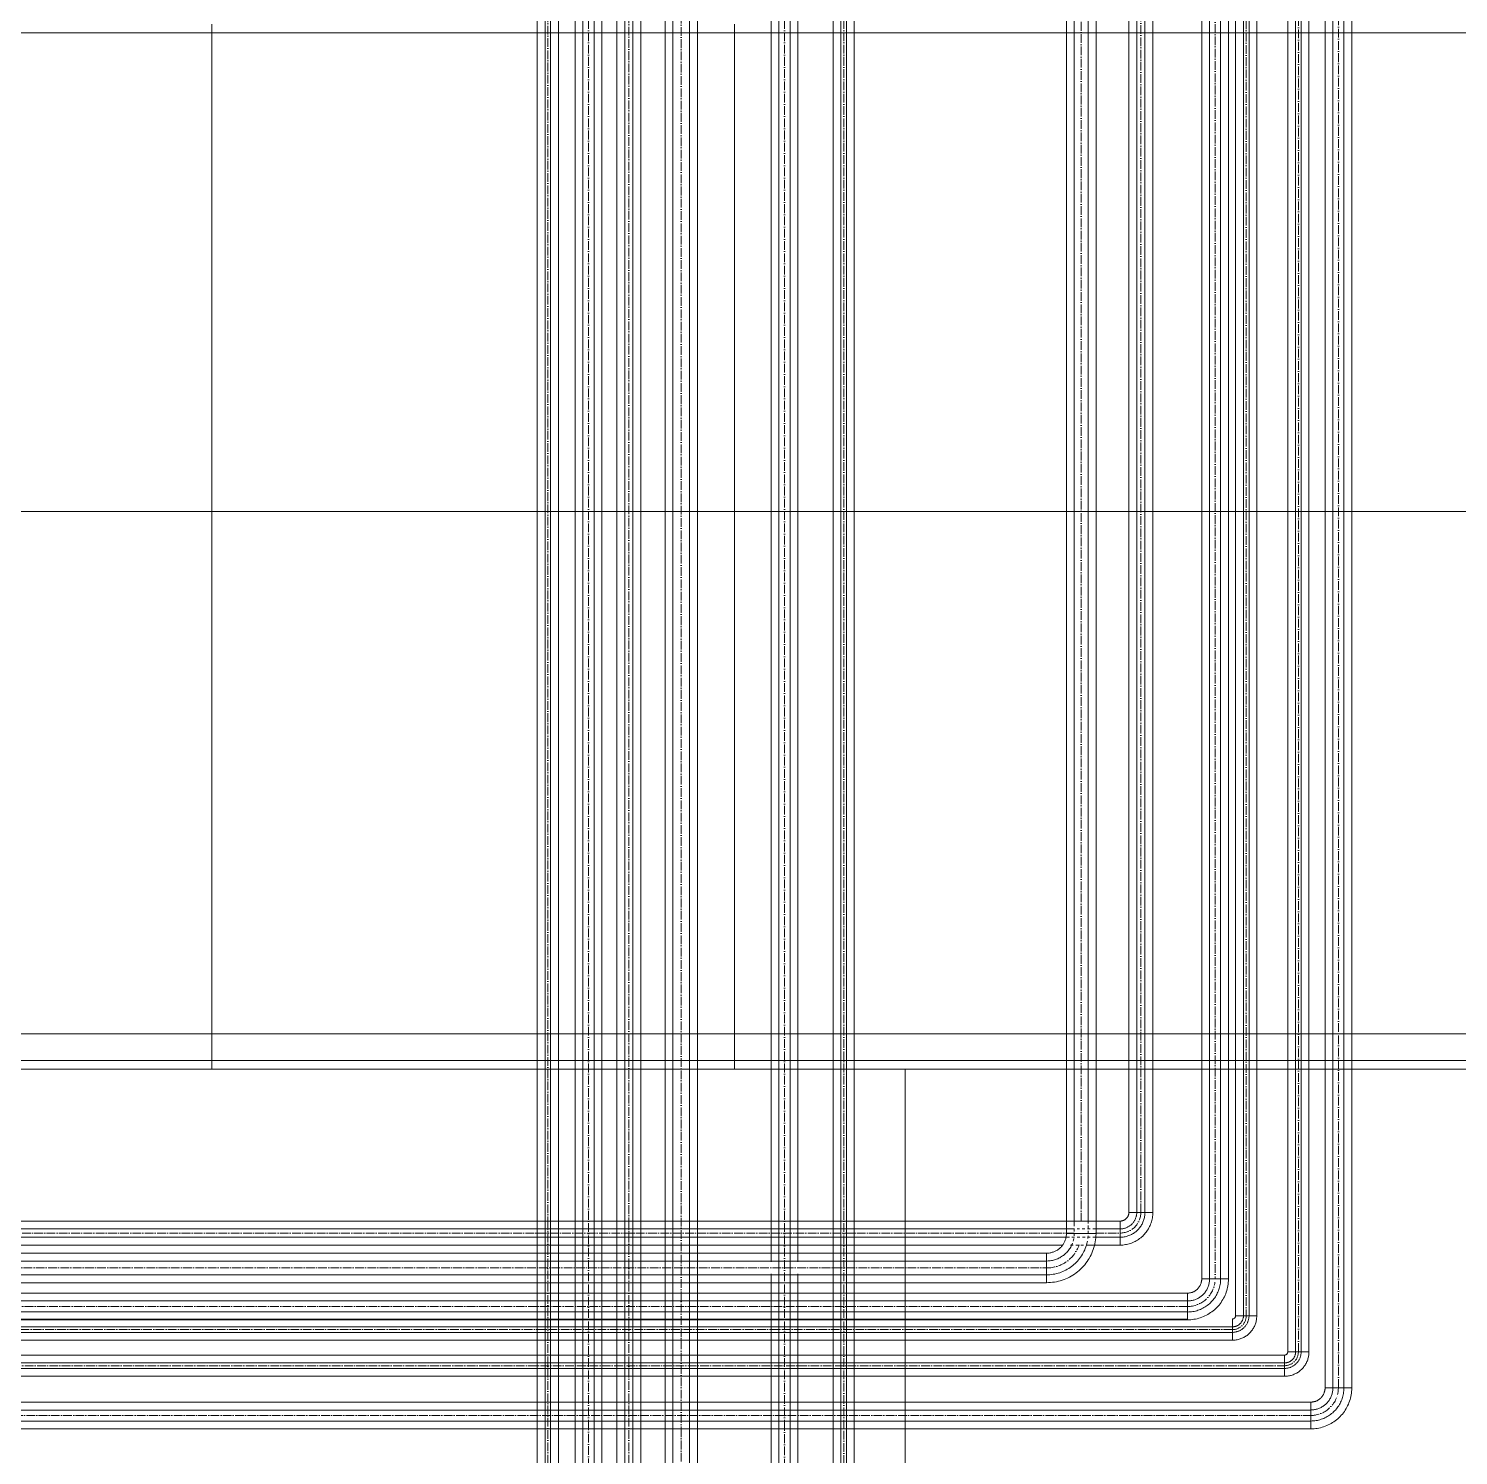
# Model space of a CAD drawing. Header units: millimetres. Extents: x -88595 to 880822, y -1054509 to -148035.
# Drawn here: x 535956 to 537598, y -276859 to -275220 of the extents above; entities that cross this region are included whole.
import ezdxf

# ---------------------------------------------------------------- set-up
doc = ezdxf.new("R2010")
doc.units = ezdxf.units.MM
for name, pattern in [('$0$ADSK_Скрыто', [6, 3, -3]), ('$1$ADSK_Скрыто', [6, 3, -3]), ('$10$ADSK_Осевая', [14, 10, -2, 0, -2]), ('$11$ADSK_Осевая', [14, 10, -2, 0, -2]), ('$4$ADSK_Скрыто', [6, 3, -3])]:
    doc.linetypes.add(name, pattern=pattern)
for name, color, linetype, lineweight in [('Изоляция', 7, 'Continuous', 18), ('Крыша', 7, 'Continuous', 9), ('Линии', 7, 'Continuous', 9), ('Оборудование', 7, 'Continuous', 18), ('Ограждение', 7, 'Continuous', 9), ('Трубопровод', 7, 'Continuous', 18), ('Трубопроводы', 7, 'Continuous', 18)]:
    doc.layers.add(name, color=color, linetype=linetype, lineweight=lineweight)

# ---------------------------------------------------------------- blocks, each defined once
blk = doc.blocks.new('$0$ADSK_МедьПайка_Отвод-гнутая труба - Отвод _гнутая труба_-V85-В_Координация_кровля ОВ3')
at = {"layer": 'Линии', "color": 190, "linetype": '$0$ADSK_Скрыто', "true_color": 0x8000ff}
for p, q in [((-3.1, 23.8), (-3.5, 23.8)), ((-3.1, 23.8), (-3.5, 23.8)), ((3.5, 23.8), (3.1, 23.8)), ((3.5, 23.8), (3.1, 23.8))]:
    blk.add_line(p, q, dxfattribs=at)
at = {"layer": 'Трубопроводы', "color": 190, "true_color": 0x8000ff, "flags": 128}
for points in [[(-23.8, -4.8), (-22.7, -4.7), (-21.5, -4.7), (-20.4, -4.6), (-19.2, -4.4), (-18.1, -4.2), (-17, -3.9), (-15.9, -3.6), (-14.8, -3.3), (-13.7, -2.9), (-12.7, -2.5), (-11.6, -2), (-10.6, -1.5), (-9.6, -1), (-8.6, -0.4), (-7.7, 0.2), (-6.7, 0.9), (-5.8, 1.6), (-5, 2.3), (-4.1, 3.1), (-3.3, 3.9), (-2.5, 4.7), (-1.8, 5.6), (-1.1, 6.5), (-0.4, 7.4), (0.2, 8.4), (0.8, 9.3), (1.4, 10.3), (1.9, 11.4), (2.4, 12.4), (2.8, 13.5), (3.2, 14.5), (3.6, 15.6), (3.9, 16.7), (4.1, 17.8), (4.3, 18.9), (4.5, 20.1), (4.6, 21.2), (4.7, 22.3), (4.8, 23.5), (4.8, 23.8)], [(-4.8, 23.8), (-4.8, 23), (-4.8, 22.3), (-4.9, 21.5), (-5, 20.8), (-5.1, 20), (-5.3, 19.3), (-5.5, 18.5), (-5.7, 17.8), (-6, 17.1), (-6.3, 16.4), (-6.6, 15.7), (-6.9, 15), (-7.3, 14.3), (-7.7, 13.7), (-8.1, 13), (-8.5, 12.4), (-9, 11.8), (-9.5, 11.2), (-10, 10.7), (-10.5, 10.1), (-11.1, 9.6), (-11.7, 9.1), (-12.3, 8.7), (-12.9, 8.2), (-13.5, 7.8), (-14.2, 7.4), (-14.8, 7), (-15.5, 6.7), (-16.2, 6.3), (-16.9, 6.1), (-17.6, 5.8), (-18.3, 5.6), (-19.1, 5.4), (-19.8, 5.2), (-20.6, 5), (-21.3, 4.9), (-22.1, 4.8), (-22.8, 4.8), (-23.6, 4.8), (-23.8, 4.8)]]:
    blk.add_lwpolyline(points, dxfattribs=at)
blk = doc.blocks.new('$0$ADSK_МедьПайка_Отвод-гнутая труба - Отвод _гнутая труба_-V25-В_Координация_кровля ОВ3')
at = {"layer": 'Линии', "color": 134, "linetype": '$0$ADSK_Скрыто', "true_color": 0x00a6a6}
for p, q in [((-7.5, 39.7), (-7.9, 39.7)), ((-7.5, 39.7), (-7.9, 39.7)), ((-3.8, 39.7), (-4.4, 39.7)), ((-3.8, 39.7), (-4.4, 39.7)), ((4.4, 39.7), (3.8, 39.7)), ((4.4, 39.7), (3.8, 39.7)), ((7.9, 39.7), (7.5, 39.7)), ((7.9, 39.7), (7.5, 39.7))]:
    blk.add_line(p, q, dxfattribs=at)
at = {"layer": 'Линии', "color": 134, "linetype": '$0$ADSK_Скрыто', "true_color": 0x00a6a6, "flags": 128}
for points in [[(-7.9, 39.7), (-8, 38.4), (-8, 37.2), (-8.2, 35.9), (-8.3, 34.6), (-8.6, 33.4), (-8.9, 32.2), (-9.2, 30.9), (-9.6, 29.7), (-10, 28.5)], [(6.4, 27.9), (6.9, 29.7), (7.2, 31.6), (7.5, 33.5), (7.7, 35.4), (7.9, 37.3), (7.9, 39.2), (7.9, 39.7)]]:
    blk.add_lwpolyline(points, dxfattribs=at)
at = {"layer": 'Трубопроводы', "color": 134, "true_color": 0x00a6a6, "flags": 128}
for points in [[(-10, 28.5), (-10.4, 27.3), (-11, 26.2), (-11.5, 25), (-12.1, 23.9), (-12.8, 22.8), (-13.5, 21.8), (-14.2, 20.7), (-15, 19.7), (-15.8, 18.8), (-16.7, 17.8), (-17.6, 16.9), (-18.5, 16.1), (-19.5, 15.2), (-20.5, 14.4), (-21.5, 13.7), (-22.5, 13), (-23.6, 12.3), (-24.7, 11.7), (-25.9, 11.1), (-27, 10.6), (-28.2, 10.1), (-29.4, 9.7), (-30.6, 9.3), (-31.8, 8.9), (-33.1, 8.6), (-34.3, 8.4), (-35.6, 8.2), (-36.8, 8.1), (-38.1, 8), (-39.4, 7.9), (-39.7, 7.9)], [(-39.7, -7.9), (-37.8, -7.9), (-35.9, -7.8), (-34, -7.6), (-32.1, -7.3), (-30.2, -7), (-28.4, -6.6), (-26.5, -6.1), (-24.7, -5.5), (-22.9, -4.9), (-21.1, -4.2), (-19.4, -3.4), (-17.7, -2.6), (-16, -1.6), (-14.4, -0.7), (-12.8, 0.4), (-11.2, 1.5), (-9.7, 2.7), (-8.3, 3.9), (-6.9, 5.2), (-5.5, 6.5), (-4.2, 7.9), (-3, 9.3), (-1.8, 10.8), (-0.7, 12.4), (0.4, 14), (1.4, 15.6), (2.3, 17.2), (3.2, 18.9), (4, 20.7), (4.7, 22.4), (5.4, 24.2), (5.9, 26), (6.4, 27.9)]]:
    blk.add_lwpolyline(points, dxfattribs=at)
blk = doc.blocks.new('$0$ADSK_МедьПайка_Отвод-гнутая труба - Отвод _гнутая труба_-V77-В_Координация_кровля ОВ3')
at = {"layer": 'Линии', "color": 190, "linetype": '$0$ADSK_Скрыто', "true_color": 0x8000ff}
for p, q in [((-2.7, 15.9), (-3.1, 15.9)), ((-2.7, 15.9), (-3.1, 15.9)), ((3.1, 15.9), (2.7, 15.9)), ((3.1, 15.9), (2.7, 15.9))]:
    blk.add_line(p, q, dxfattribs=at)
at = {"layer": 'Трубопроводы', "color": 190, "true_color": 0x8000ff, "flags": 128}
for points in [[(-15.9, -3.2), (-15.1, -3.2), (-14.4, -3.1), (-13.6, -3), (-12.8, -2.9), (-12.1, -2.8), (-11.3, -2.6), (-10.6, -2.4), (-9.9, -2.2), (-9.2, -2), (-8.5, -1.7), (-7.8, -1.4), (-7.1, -1), (-6.4, -0.7), (-5.8, -0.3), (-5.1, 0.2), (-4.5, 0.6), (-3.9, 1.1), (-3.3, 1.6), (-2.8, 2.1), (-2.2, 2.6), (-1.7, 3.2), (-1.2, 3.7), (-0.7, 4.3), (-0.3, 4.9), (0.2, 5.6), (0.6, 6.2), (0.9, 6.9), (1.3, 7.6), (1.6, 8.3), (1.9, 9), (2.1, 9.7), (2.4, 10.4), (2.6, 11.1), (2.8, 11.9), (2.9, 12.6), (3, 13.4), (3.1, 14.1), (3.2, 14.9), (3.2, 15.7), (3.2, 15.9)], [(-3.2, 15.9), (-3.2, 15.4), (-3.2, 14.9), (-3.3, 14.4), (-3.3, 13.9), (-3.4, 13.4), (-3.5, 12.9), (-3.7, 12.4), (-3.8, 11.9), (-4, 11.4), (-4.2, 10.9), (-4.4, 10.5), (-4.6, 10), (-4.9, 9.6), (-5.1, 9.1), (-5.4, 8.7), (-5.7, 8.3), (-6, 7.9), (-6.3, 7.5), (-6.7, 7.1), (-7, 6.8), (-7.4, 6.4), (-7.8, 6.1), (-8.2, 5.8), (-8.6, 5.5), (-9, 5.2), (-9.4, 4.9), (-9.9, 4.7), (-10.3, 4.4), (-10.8, 4.2), (-11.3, 4), (-11.8, 3.9), (-12.2, 3.7), (-12.7, 3.6), (-13.2, 3.5), (-13.7, 3.4), (-14.2, 3.3), (-14.7, 3.2), (-15.2, 3.2), (-15.7, 3.2), (-15.9, 3.2)]]:
    blk.add_lwpolyline(points, dxfattribs=at)
blk = doc.blocks.new('$0$ADSK_МедьПайка_Отвод-гнутая труба - Отвод _гнутая труба_-V49-В_Координация_кровля ОВ3')
at = {"layer": 'Линии', "color": 134, "linetype": '$0$ADSK_Скрыто', "true_color": 0x00a6a6}
for p, q in [((-3.5, 31.7), (-4, 31.7)), ((-3.5, 31.7), (-4, 31.7)), ((4, 31.7), (3.5, 31.7)), ((4, 31.7), (3.5, 31.7))]:
    blk.add_line(p, q, dxfattribs=at)
at = {"layer": 'Линии', "color": 134, "linetype": '$0$ADSK_Скрыто', "true_color": 0x00a6a6, "flags": 128}
for points in [[(-6.4, 31.7), (-6.4, 30.7), (-6.4, 29.7), (-6.5, 28.7)], [(6.2, 28.3), (6.3, 29.8), (6.3, 31.3), (6.3, 31.7)]]:
    blk.add_lwpolyline(points, dxfattribs=at)
at = {"layer": 'Трубопроводы', "color": 134, "true_color": 0x00a6a6, "flags": 128}
for points in [[(-6.5, 28.7), (-6.7, 27.7), (-6.9, 26.7), (-7.1, 25.7), (-7.3, 24.7), (-7.6, 23.8), (-8, 22.8), (-8.4, 21.9), (-8.8, 20.9), (-9.2, 20), (-9.7, 19.1), (-10.2, 18.3), (-10.8, 17.4), (-11.4, 16.6), (-12, 15.8), (-12.7, 15), (-13.3, 14.3), (-14.1, 13.5), (-14.8, 12.8), (-15.6, 12.2), (-16.4, 11.5), (-17.2, 10.9), (-18, 10.4), (-18.9, 9.8), (-19.8, 9.3), (-20.7, 8.9), (-21.6, 8.5), (-22.5, 8.1), (-23.5, 7.7), (-24.5, 7.4), (-25.4, 7.1), (-26.4, 6.9), (-27.4, 6.7), (-28.4, 6.6), (-29.4, 6.5), (-30.5, 6.4), (-31.5, 6.4), (-31.8, 6.3)], [(-31.8, -6.4), (-30.2, -6.3), (-28.7, -6.2), (-27.2, -6.1), (-25.7, -5.9), (-24.2, -5.6), (-22.7, -5.3), (-21.2, -4.9), (-19.8, -4.4), (-18.3, -3.9), (-16.9, -3.3), (-15.5, -2.7), (-14.2, -2), (-12.8, -1.3), (-11.5, -0.5), (-10.2, 0.3), (-9, 1.2), (-7.8, 2.1), (-6.6, 3.1), (-5.5, 4.1), (-4.4, 5.2), (-3.4, 6.3), (-2.4, 7.5), (-1.4, 8.7), (-0.5, 9.9), (0.3, 11.2), (1.1, 12.5), (1.9, 13.8), (2.5, 15.2), (3.2, 16.5), (3.8, 17.9), (4.3, 19.4), (4.8, 20.8), (5.2, 22.3), (5.5, 23.8), (5.8, 25.3), (6, 26.8), (6.2, 28.3)]]:
    blk.add_lwpolyline(points, dxfattribs=at)
blk = doc.blocks.new('$0$ADSK_МедьПайка_Отвод-гнутая труба - Отвод _гнутая труба_-V86-В_Координация_кровля ОВ3')
at = {"layer": 'Линии', "color": 134, "linetype": '$0$ADSK_Скрыто', "true_color": 0x00a6a6}
for p, q in [((-3.5, 31.7), (-4, 31.7)), ((-3.5, 31.7), (-4, 31.7)), ((4, 31.7), (3.5, 31.7)), ((4, 31.7), (3.5, 31.7))]:
    blk.add_line(p, q, dxfattribs=at)
at = {"layer": 'Трубопроводы', "color": 134, "true_color": 0x00a6a6, "flags": 128}
for points in [[(-31.7, -6.4), (-30.2, -6.3), (-28.7, -6.2), (-27.2, -6.1), (-25.7, -5.9), (-24.2, -5.6), (-22.7, -5.3), (-21.2, -4.9), (-19.8, -4.4), (-18.3, -3.9), (-16.9, -3.3), (-15.5, -2.7), (-14.2, -2), (-12.8, -1.3), (-11.5, -0.5), (-10.2, 0.3), (-9, 1.2), (-7.8, 2.1), (-6.6, 3.1), (-5.5, 4.1), (-4.4, 5.2), (-3.4, 6.3), (-2.4, 7.5), (-1.4, 8.7), (-0.5, 9.9), (0.3, 11.2), (1.1, 12.5), (1.9, 13.8), (2.5, 15.2), (3.2, 16.5), (3.8, 17.9), (4.3, 19.4), (4.8, 20.8), (5.2, 22.3), (5.5, 23.8), (5.8, 25.3), (6, 26.8), (6.2, 28.3), (6.3, 29.8), (6.3, 31.3), (6.3, 31.7)], [(-6.4, 31.7), (-6.4, 30.7), (-6.4, 29.7), (-6.5, 28.7), (-6.7, 27.7), (-6.9, 26.7), (-7.1, 25.7), (-7.3, 24.7), (-7.6, 23.8), (-8, 22.8), (-8.4, 21.9), (-8.8, 20.9), (-9.2, 20), (-9.7, 19.1), (-10.2, 18.3), (-10.8, 17.4), (-11.4, 16.6), (-12, 15.8), (-12.7, 15), (-13.3, 14.3), (-14.1, 13.5), (-14.8, 12.8), (-15.6, 12.2), (-16.4, 11.5), (-17.2, 10.9), (-18, 10.4), (-18.9, 9.8), (-19.8, 9.3), (-20.7, 8.9), (-21.6, 8.5), (-22.5, 8.1), (-23.5, 7.7), (-24.5, 7.4), (-25.4, 7.1), (-26.4, 6.9), (-27.4, 6.7), (-28.4, 6.6), (-29.4, 6.5), (-30.5, 6.4), (-31.5, 6.4), (-31.7, 6.3)]]:
    blk.add_lwpolyline(points, dxfattribs=at)
blk = doc.blocks.new('Кровля')
at = {"layer": 'Ограждение'}
h = blk.add_hatch(dxfattribs=at)
h.set_pattern_fill('FP_66', color=256, style=0, pattern_type=2)
h.set_pattern_definition([(0, (548766.5, 655875.84), (0, 424.264), []), (90, (548766.5, 655875.84), (-600, 4e-14), [])])
h.paths.add_polyline_path([(562891.9, 651212.5), (562901.9, 651212.5), (562891.9, 651222.5), (557865.5, 651222.5), (557865.5, 651212.5), (562710.2, 651212.5)])
h.paths.add_polyline_path([(517680.8, 651212.5), (534309.5, 651212.5), (534299.5, 651222.5), (517083.2, 651222.5), (517083.2, 651212.5)])
h.paths.add_polyline_path([(557065.5, 651212.5), (557065.5, 651222.5), (535099.5, 651222.5), (535089.5, 651212.5), (556755.9, 651212.5)])
h = blk.add_hatch(dxfattribs=at)
h.set_pattern_fill('FP_25', color=256, style=0, pattern_type=2)
h.set_pattern_definition([(0, (548766.5, 663825.2), (0, 600), []), (90, (548766.5, 663825.2), (-600, 4e-14), [])])
h.paths.add_polyline_path([(564081.9, 650032.5), (562901.9, 651212.5), (516283.2, 651212.5), (516283.2, 650032.5), (564012.7, 650032.5)])
h = blk.add_hatch(dxfattribs=at)
h.set_pattern_fill('FP_65', color=256, style=0, pattern_type=2)
h.set_pattern_definition([(0, (548766.5, 658571.84), (0, 424.264), []), (90, (548766.5, 658571.84), (-600, 4e-14), [])])
h.paths.add_polyline_path([(564081.9, 650022.5), (564091.9, 650022.5), (564081.9, 650032.5), (534785.5, 650032.5), (534785.5, 650022.5), (564012.7, 650022.5)])
h.paths.add_polyline_path([(516283.2, 650022.5), (533985.5, 650022.5), (533985.5, 650032.5), (516283.2, 650032.5)])
at = {"layer": 'Крыша'}
blk.add_line((549230.5, 646172.1), (549230.5, 650022.5), dxfattribs=at)
at = {"layer": 'Ограждение'}
for p, q in [((557065.5, 651212.5), (517083.2, 651212.5)), ((564081.9, 650032.5), (534785.5, 650032.5)), ((556385.5, 650022.5), (534785.5, 650022.5))]:
    blk.add_line(p, q, dxfattribs=at)

msp = doc.modelspace()

# ---------------------------------------------------------------- linework, layer by layer
at = {"layer": 'Изоляция', "color": 190, "true_color": 0x8000ff}
for p, q in [((537219.9, -273480.4), (537219.9, -276579.5)), ((537247.4, -276579.5), (537247.4, -273480.4)), ((537402.4, -273638.9), (537402.4, -276739.7)), ((537426.8, -276739.7), (537426.8, -273638.9)), ((537342.5, -273772.3), (537342.5, -276698.3)), ((537366.9, -276698.3), (537366.9, -273772.4)), ((536540.5, -273919.4), (536540.5, -276597.1)), ((536564.8, -276597.1), (536564.8, -273919.5)), ((536631.9, -274400), (536631.9, -276819.4)), ((536659.4, -276633.7), (536659.4, -274400)), ((536880.3, -274460.8), (536880.3, -276821.9)), ((536904.6, -276821.9), (536904.6, -274460.8)), ((537221.8, -276579.5), (537219.9, -276579.5)), ((537230.1, -276579.5), (537227.7, -276579.5)), ((537236.7, -276579.5), (537230.6, -276579.5)), ((537239.7, -276579.5), (537237.3, -276579.5)), ((537242.3, -276579.5), (537240.6, -276579.5)), ((537247.4, -276579.5), (537246.1, -276579.5)), ((537209.9, -276589.6), (525359.7, -276589.6)), ((536540.5, -276597.1), (536540.5, -277972.2)), ((536564.8, -277972.2), (536564.8, -276597.1)), ((537209.9, -276589.6), (537174.9, -276589.6)), ((537209.9, -276617.1), (537209.9, -276589.6)), ((525359.7, -276617.1), (537143.9, -276617.1)), ((537172.9, -276617.1), (537209.9, -276617.1)), ((536659.4, -277974.8), (536659.4, -276633.7)), ((537344.1, -276698.3), (537342.5, -276698.3)), ((537351.5, -276698.3), (537349.4, -276698.3)), ((537357.4, -276698.3), (537352, -276698.3)), ((537360, -276698.3), (537357.8, -276698.3)), ((537362.3, -276698.3), (537360.8, -276698.3)), ((537366.9, -276698.3), (537365.6, -276698.3)), ((537287.2, -276702), (524151.8, -276702)), ((537338.8, -276726.3), (537338.8, -276702)), ((524151.8, -276726.3), (537338.8, -276726.3)), ((537398.7, -276743.4), (522951.8, -276743.4)), ((537398.7, -276767.8), (537398.7, -276743.4)), ((537404.1, -276739.7), (537402.4, -276739.7)), ((537411.4, -276739.7), (537409.3, -276739.7)), ((537417.3, -276739.7), (537411.9, -276739.7)), ((537419.9, -276739.7), (537417.8, -276739.7)), ((537422.2, -276739.7), (537420.7, -276739.7)), ((537423.2, -276739.7), (537425.2, -276739.7)), ((537426.8, -276739.7), (537425.6, -276739.7)), ((522951.8, -276767.8), (537398.7, -276767.8)), ((536631.9, -276819.4), (536631.9, -277974.8)), ((536880.3, -276821.9), (536880.3, -277926)), ((536904.6, -277926), (536904.6, -276821.9))]:
    msp.add_line(p, q, dxfattribs=at)
at = {"layer": 'Изоляция', "color": 134, "true_color": 0x00a6a6}
for p, q in [((537148.3, -273565.3), (537148.3, -276603.6)), ((537182.2, -276603.6), (537182.2, -273565.3)), ((537445.2, -273619.1), (537445.2, -276781.1)), ((537475.9, -276781.1), (537475.9, -273619.1)), ((537303.6, -273734.4), (537303.6, -276655.8)), ((537334.3, -276655.8), (537334.3, -273734.4)), ((536584, -273834.4), (536584, -276650.1)), ((536614.7, -276650.1), (536614.7, -273834.4)), ((536687.3, -274386.2), (536687.3, -278135.6)), ((536724.4, -278172.7), (536724.4, -274386.2)), ((536809.1, -274513), (536809.1, -276636.5)), ((536839.8, -276636.5), (536839.8, -274513)), ((537156.7, -276603.6), (537154.7, -276603.6)), ((537160.8, -276603.6), (537157.9, -276603.6)), ((537169, -276603.6), (537161.4, -276603.6)), ((537172.6, -276603.6), (537169.6, -276603.6)), ((537175.8, -276603.6), (537173.7, -276603.6)), ((537125.5, -276626.4), (525375.6, -276626.4)), ((537125.5, -276660.3), (537125.5, -276626.4)), ((536584, -276650.1), (536584, -278037.5)), ((536614.7, -278037.5), (536614.7, -276650.1)), ((536809.1, -276650.1), (536809.1, -277949.6)), ((536839.8, -277949.6), (536839.8, -276650.1)), ((525375.6, -276660.3), (537125.5, -276660.3)), ((537303.6, -276655.8), (537334.3, -276655.8)), ((537287.2, -276672.2), (524167.7, -276672.2)), ((537287.2, -276702.4), (537287.2, -276672.8)), ((524167.7, -276702.9), (537287.2, -276702.9)), ((537446.7, -276781.1), (537445.6, -276781.1)), ((537448.6, -276781.1), (537447.2, -276781.1)), ((537452.8, -276781.1), (537451, -276781.1)), ((537456.6, -276781.1), (537453.9, -276781.1)), ((537464, -276781.1), (537457.2, -276781.1)), ((537467.2, -276781.1), (537464.6, -276781.1)), ((537470.1, -276781.1), (537468.3, -276781.1)), ((537472.7, -276781.1), (537473.9, -276781.1)), ((537475.9, -276781.1), (537474.4, -276781.1)), ((537428.8, -276797.5), (522967.7, -276797.5)), ((537428.8, -276828.2), (537428.8, -276798)), ((522967.7, -276828.2), (537428.8, -276828.2))]:
    msp.add_line(p, q, dxfattribs=at)
at = {"layer": 'Изоляция', "color": 190, "true_color": 0x8000ff, "flags": 128}
for points in [[(537209.9, -276617.1), (537211.4, -276617), (537212.9, -276617), (537214.4, -276616.8), (537215.9, -276616.6), (537217.3, -276616.3), (537218.8, -276616), (537220.3, -276615.6), (537221.7, -276615.2), (537223.1, -276614.7), (537224.5, -276614.1), (537225.9, -276613.5), (537227.2, -276612.8), (537228.5, -276612.1), (537229.8, -276611.3), (537231.1, -276610.5), (537232.3, -276609.6), (537233.5, -276608.7), (537234.6, -276607.8), (537235.8, -276606.7), (537236.8, -276605.7), (537237.8, -276604.6), (537238.8, -276603.4), (537239.8, -276602.3), (537240.6, -276601.1), (537241.5, -276599.8), (537242.3, -276598.5), (537243, -276597.2), (537243.7, -276595.9), (537244.3, -276594.5), (537244.9, -276593.1), (537245.4, -276591.7), (537245.9, -276590.3), (537246.3, -276588.8), (537246.6, -276587.4), (537246.9, -276585.9), (537247.1, -276584.4), (537247.3, -276582.9), (537247.4, -276581.4), (537247.4, -276579.9), (537247.4, -276579.5)], [(537219.9, -276579.5), (537219.9, -276579.9), (537219.9, -276580.3), (537219.8, -276580.7), (537219.8, -276581.1), (537219.7, -276581.5), (537219.6, -276581.9), (537219.5, -276582.3), (537219.4, -276582.7), (537219.3, -276583.1), (537219.1, -276583.4), (537219, -276583.8), (537218.8, -276584.2), (537218.6, -276584.5), (537218.4, -276584.8), (537218.2, -276585.2), (537217.9, -276585.5), (537217.7, -276585.8), (537217.4, -276586.1), (537217.2, -276586.4), (537216.9, -276586.7), (537216.6, -276587), (537216.3, -276587.3), (537216, -276587.5), (537215.6, -276587.7), (537215.3, -276588), (537215, -276588.2), (537214.6, -276588.4), (537214.3, -276588.6), (537213.9, -276588.7), (537213.5, -276588.9), (537213.1, -276589), (537212.8, -276589.1), (537212.4, -276589.2), (537212, -276589.3), (537211.6, -276589.4), (537211.2, -276589.5), (537210.8, -276589.5), (537210.4, -276589.5), (537210, -276589.6), (537209.9, -276589.6)], [(537338.8, -276726.3), (537339.9, -276726.3), (537341, -276726.2), (537342.2, -276726.1), (537343.3, -276726), (537344.4, -276725.8), (537345.5, -276725.5), (537346.6, -276725.2), (537347.6, -276724.9), (537348.7, -276724.5), (537349.7, -276724.1), (537350.8, -276723.6), (537351.8, -276723.2), (537352.7, -276722.6), (537353.7, -276722), (537354.6, -276721.4), (537355.6, -276720.8), (537356.4, -276720.1), (537357.3, -276719.4), (537358.1, -276718.6), (537358.9, -276717.8), (537359.7, -276717), (537360.4, -276716.1), (537361.1, -276715.3), (537361.8, -276714.4), (537362.4, -276713.4), (537363, -276712.5), (537363.5, -276711.5), (537364.1, -276710.5), (537364.5, -276709.5), (537364.9, -276708.4), (537365.3, -276707.4), (537365.7, -276706.3), (537366, -276705.2), (537366.2, -276704.1), (537366.4, -276703), (537366.6, -276701.9), (537366.7, -276700.8), (537366.8, -276699.7), (537366.9, -276698.6), (537366.9, -276698.3)], [(537342.5, -276698.3), (537342.5, -276698.4), (537342.5, -276698.6), (537342.5, -276698.7), (537342.5, -276698.9), (537342.4, -276699), (537342.4, -276699.1), (537342.4, -276699.3), (537342.3, -276699.4), (537342.3, -276699.6), (537342.2, -276699.7), (537342.2, -276699.8), (537342.1, -276700), (537342, -276700.1), (537341.9, -276700.2), (537341.9, -276700.4), (537341.8, -276700.5), (537341.7, -276700.6), (537341.6, -276700.7), (537341.5, -276700.8), (537341.4, -276700.9), (537341.3, -276701), (537341.2, -276701.1), (537341, -276701.2), (537340.9, -276701.3), (537340.8, -276701.4), (537340.7, -276701.5), (537340.5, -276701.5), (537340.4, -276701.6), (537340.3, -276701.7), (537340.1, -276701.7), (537340, -276701.8), (537339.9, -276701.8), (537339.7, -276701.9), (537339.6, -276701.9), (537339.4, -276701.9), (537339.3, -276701.9), (537339.1, -276702), (537339, -276702), (537338.8, -276702), (537338.8, -276702)], [(537398.7, -276767.8), (537399.9, -276767.7), (537401, -276767.7), (537402.1, -276767.6), (537403.2, -276767.4), (537404.3, -276767.2), (537405.4, -276767), (537406.5, -276766.7), (537407.6, -276766.3), (537408.6, -276766), (537409.7, -276765.5), (537410.7, -276765.1), (537411.7, -276764.6), (537412.7, -276764.1), (537413.6, -276763.5), (537414.6, -276762.9), (537415.5, -276762.2), (537416.4, -276761.5), (537417.2, -276760.8), (537418.1, -276760), (537418.9, -276759.3), (537419.6, -276758.4), (537420.4, -276757.6), (537421, -276756.7), (537421.7, -276755.8), (537422.3, -276754.9), (537422.9, -276753.9), (537423.5, -276752.9), (537424, -276751.9), (537424.4, -276750.9), (537424.9, -276749.9), (537425.3, -276748.8), (537425.6, -276747.8), (537425.9, -276746.7), (537426.2, -276745.6), (537426.4, -276744.5), (537426.5, -276743.4), (537426.7, -276742.3), (537426.7, -276741.1), (537426.8, -276740), (537426.8, -276739.7)], [(537402.4, -276739.7), (537402.4, -276739.9), (537402.4, -276740), (537402.4, -276740.2), (537402.4, -276740.3), (537402.4, -276740.4), (537402.3, -276740.6), (537402.3, -276740.7), (537402.2, -276740.9), (537402.2, -276741), (537402.1, -276741.2), (537402.1, -276741.3), (537402, -276741.4), (537401.9, -276741.5), (537401.9, -276741.7), (537401.8, -276741.8), (537401.7, -276741.9), (537401.6, -276742), (537401.5, -276742.2), (537401.4, -276742.3), (537401.3, -276742.4), (537401.2, -276742.5), (537401.1, -276742.6), (537401, -276742.7), (537400.9, -276742.7), (537400.7, -276742.8), (537400.6, -276742.9), (537400.5, -276743), (537400.3, -276743), (537400.2, -276743.1), (537400.1, -276743.2), (537399.9, -276743.2), (537399.8, -276743.3), (537399.7, -276743.3), (537399.5, -276743.3), (537399.4, -276743.4), (537399.2, -276743.4), (537399.1, -276743.4), (537398.9, -276743.4), (537398.8, -276743.4), (537398.7, -276743.4)]]:
    msp.add_lwpolyline(points, dxfattribs=at)
at = {"layer": 'Изоляция', "color": 134, "true_color": 0x00a6a6, "flags": 128}
for points in [[(537125.5, -276660.3), (537127.8, -276660.2), (537130, -276660.1), (537132.3, -276659.8), (537134.5, -276659.5), (537136.8, -276659.1), (537139, -276658.6), (537141.2, -276658), (537143.3, -276657.4), (537145.5, -276656.6), (537147.6, -276655.8), (537149.6, -276654.9), (537151.7, -276653.9), (537153.7, -276652.8), (537155.6, -276651.6), (537157.5, -276650.4), (537159.3, -276649), (537161.1, -276647.7), (537162.9, -276646.2), (537164.5, -276644.7), (537166.1, -276643.1), (537167.7, -276641.4), (537169.2, -276639.7), (537170.6, -276637.9), (537171.9, -276636.1), (537173.2, -276634.2), (537174.4, -276632.3), (537175.5, -276630.3), (537176.5, -276628.3), (537177.4, -276626.2), (537178.3, -276624.1), (537179.1, -276622), (537179.8, -276619.9), (537180.4, -276617.7), (537180.9, -276615.5), (537181.3, -276613.2), (537181.7, -276611), (537181.9, -276608.8), (537182.1, -276606.5), (537182.2, -276604.2), (537182.2, -276603.6)], [(537148.3, -276603.6), (537148.3, -276604.5), (537148.2, -276605.4), (537148.1, -276606.3), (537148, -276607.2), (537147.8, -276608.1), (537147.6, -276609), (537147.4, -276609.9), (537147.1, -276610.8), (537146.8, -276611.6), (537146.5, -276612.5), (537146.1, -276613.3), (537145.7, -276614.1), (537145.3, -276614.9), (537144.8, -276615.7), (537144.3, -276616.5), (537143.8, -276617.2), (537143.2, -276617.9), (537142.6, -276618.6), (537142, -276619.3), (537141.4, -276619.9), (537140.7, -276620.6), (537140, -276621.2), (537139.3, -276621.7), (537138.6, -276622.3), (537137.8, -276622.8), (537137, -276623.2), (537136.2, -276623.7), (537135.4, -276624.1), (537134.6, -276624.5), (537133.8, -276624.8), (537132.9, -276625.1), (537132, -276625.4), (537131.2, -276625.7), (537130.3, -276625.9), (537129.4, -276626), (537128.5, -276626.2), (537127.6, -276626.3), (537126.7, -276626.3), (537125.8, -276626.4), (537125.5, -276626.4)], [(537287.2, -276702.9), (537289.1, -276702.9), (537291, -276702.8), (537292.9, -276702.6), (537294.7, -276702.3), (537296.6, -276702), (537298.4, -276701.6), (537300.2, -276701.1), (537302, -276700.6), (537303.8, -276699.9), (537305.6, -276699.2), (537307.3, -276698.5), (537309, -276697.6), (537310.6, -276696.7), (537312.2, -276695.8), (537313.8, -276694.7), (537315.3, -276693.6), (537316.8, -276692.5), (537318.3, -276691.3), (537319.7, -276690), (537321, -276688.7), (537322.3, -276687.3), (537323.5, -276685.9), (537324.7, -276684.4), (537325.8, -276682.9), (537326.8, -276681.3), (537327.8, -276679.7), (537328.8, -276678), (537329.6, -276676.4), (537330.4, -276674.7), (537331.1, -276672.9), (537331.8, -276671.1), (537332.3, -276669.3), (537332.8, -276667.5), (537333.3, -276665.7), (537333.6, -276663.9), (537333.9, -276662), (537334.1, -276660.1), (537334.3, -276658.2), (537334.3, -276656.4), (537334.3, -276655.8)], [(537303.6, -276655.8), (537303.6, -276656.5), (537303.6, -276657.2), (537303.5, -276657.8), (537303.4, -276658.5), (537303.3, -276659.1), (537303.1, -276659.7), (537303, -276660.4), (537302.8, -276661), (537302.6, -276661.6), (537302.3, -276662.2), (537302.1, -276662.8), (537301.8, -276663.4), (537301.4, -276664), (537301.1, -276664.6), (537300.8, -276665.1), (537300.4, -276665.6), (537300, -276666.2), (537299.5, -276666.7), (537299.1, -276667.1), (537298.6, -276667.6), (537298.2, -276668.1), (537297.7, -276668.5), (537297.2, -276668.9), (537296.6, -276669.3), (537296.1, -276669.6), (537295.5, -276670), (537294.9, -276670.3), (537294.4, -276670.6), (537293.8, -276670.9), (537293.2, -276671.1), (537292.5, -276671.4), (537291.9, -276671.6), (537291.3, -276671.7), (537290.6, -276671.9), (537290, -276672), (537289.4, -276672.1), (537288.7, -276672.2), (537288, -276672.2), (537287.4, -276672.2), (537287.2, -276672.2)], [(537428.8, -276828.2), (537430.7, -276828.1), (537432.6, -276828), (537434.5, -276827.8), (537436.3, -276827.6), (537438.2, -276827.2), (537440, -276826.8), (537441.8, -276826.3), (537443.6, -276825.8), (537445.4, -276825.1), (537447.2, -276824.4), (537448.9, -276823.7), (537450.6, -276822.8), (537452.2, -276821.9), (537453.8, -276821), (537455.4, -276819.9), (537456.9, -276818.8), (537458.4, -276817.7), (537459.9, -276816.5), (537461.3, -276815.2), (537462.6, -276813.9), (537463.9, -276812.5), (537465.1, -276811.1), (537466.3, -276809.6), (537467.4, -276808.1), (537468.5, -276806.5), (537469.4, -276804.9), (537470.4, -276803.3), (537471.2, -276801.6), (537472, -276799.9), (537472.7, -276798.1), (537473.4, -276796.4), (537473.9, -276794.6), (537474.4, -276792.8), (537474.9, -276790.9), (537475.2, -276789.1), (537475.5, -276787.2), (537475.7, -276785.3), (537475.9, -276783.5), (537475.9, -276781.6), (537475.9, -276781.1)], [(537445.2, -276781.1), (537445.2, -276781.7), (537445.2, -276782.4), (537445.1, -276783), (537445, -276783.7), (537444.9, -276784.3), (537444.7, -276785), (537444.6, -276785.6), (537444.4, -276786.2), (537444.2, -276786.8), (537443.9, -276787.4), (537443.7, -276788), (537443.4, -276788.6), (537443.1, -276789.2), (537442.7, -276789.8), (537442.4, -276790.3), (537442, -276790.9), (537441.6, -276791.4), (537441.1, -276791.9), (537440.7, -276792.4), (537440.2, -276792.8), (537439.8, -276793.3), (537439.3, -276793.7), (537438.8, -276794.1), (537438.2, -276794.5), (537437.7, -276794.9), (537437.1, -276795.2), (537436.5, -276795.5), (537436, -276795.8), (537435.4, -276796.1), (537434.8, -276796.3), (537434.1, -276796.6), (537433.5, -276796.8), (537432.9, -276796.9), (537432.3, -276797.1), (537431.6, -276797.2), (537431, -276797.3), (537430.3, -276797.4), (537429.7, -276797.4), (537429, -276797.5), (537428.8, -276797.5)]]:
    msp.add_lwpolyline(points, dxfattribs=at)
at = {"layer": 'Линии', "color": 190, "linetype": '$1$ADSK_Скрыто', "true_color": 0x8000ff}
for p, q in [((537222.9, -276579.5), (537221.7, -276579.5)), ((537227.7, -276579.5), (537221.7, -276579.5)), ((537221.8, -276579.5), (537227.6, -276579.5)), ((537230.1, -276579.5), (537230.6, -276579.5)), ((537230.1, -276579.5), (537230.6, -276579.5)), ((537230.6, -276579.5), (537230.2, -276579.5)), ((537237.2, -276579.5), (537236.7, -276579.5)), ((537236.8, -276579.5), (537237.2, -276579.5)), ((537236.8, -276579.5), (537237.2, -276579.5)), ((537239.7, -276579.5), (537240.6, -276579.5)), ((537240.6, -276579.5), (537239.7, -276579.5)), ((537246.1, -276579.5), (537242.3, -276579.5)), ((537242.4, -276579.5), (537246.2, -276579.5)), ((537181.4, -276598.6), (537149.1, -276598.6)), ((537174.8, -276589.6), (537155.6, -276589.6)), ((537210, -276589.6), (537209.9, -276589.6)), ((537148.6, -276608.1), (537180.8, -276608.1)), ((537152.9, -276617.1), (537172.8, -276617.1)), ((537344.1, -276698.3), (537349.3, -276698.3)), ((537345.2, -276698.3), (537344.1, -276698.3)), ((537349.4, -276698.3), (537344.1, -276698.3)), ((537351.5, -276698.3), (537351.9, -276698.3)), ((537351.6, -276698.3), (537351.9, -276698.3)), ((537352, -276698.3), (537351.6, -276698.3)), ((537357.4, -276698.3), (537357.7, -276698.3)), ((537357.4, -276698.3), (537357.8, -276698.3)), ((537357.8, -276698.3), (537357.4, -276698.3)), ((537360, -276698.3), (537360.8, -276698.3)), ((537360.8, -276698.3), (537360, -276698.3)), ((537365.6, -276698.3), (537362.3, -276698.3)), ((537362.4, -276698.3), (537365.7, -276698.3)), ((537405.1, -276739.7), (537404, -276739.7)), ((537409.3, -276739.7), (537404, -276739.7)), ((537404.1, -276739.7), (537409.2, -276739.7)), ((537411.5, -276739.7), (537411.9, -276739.7)), ((537411.5, -276739.7), (537411.8, -276739.7)), ((537411.9, -276739.7), (537411.5, -276739.7)), ((537417.7, -276739.7), (537417.3, -276739.7)), ((537417.4, -276739.7), (537417.7, -276739.7)), ((537417.4, -276739.7), (537417.8, -276739.7)), ((537420.7, -276739.7), (537419.9, -276739.7)), ((537420, -276739.7), (537420.7, -276739.7)), ((537423.2, -276739.7), (537422.2, -276739.7)), ((537422.3, -276739.7), (537423.2, -276739.7)), ((537425.2, -276739.7), (537425.6, -276739.7)), ((537425.6, -276739.7), (537425.2, -276739.7))]:
    msp.add_line(p, q, dxfattribs=at)
at = {"layer": 'Линии', "color": 134, "linetype": '$1$ADSK_Скрыто', "true_color": 0x00a6a6}
for p, q in [((537157.3, -276592.3), (537157.3, -276603.6)), ((537173.2, -276603.6), (537173.2, -276592.3)), ((537148.3, -276603.6), (537154.5, -276603.6)), ((537154.7, -276603.6), (537148.7, -276603.6)), ((537156.7, -276603.6), (537157.8, -276603.6)), ((537157.9, -276603.6), (537156.7, -276603.6)), ((537157.3, -276603.6), (537157.8, -276603.6)), ((537160.8, -276603.6), (537161.4, -276603.6)), ((537160.8, -276603.6), (537161.4, -276603.6)), ((537161.4, -276603.6), (537160.9, -276603.6)), ((537169, -276603.6), (537169.6, -276603.6)), ((537169, -276603.6), (537169.6, -276603.6)), ((537169.6, -276603.6), (537169, -276603.6)), ((537173.7, -276603.6), (537172.6, -276603.6)), ((537172.7, -276603.6), (537173.2, -276603.6)), ((537172.7, -276603.6), (537173.7, -276603.6)), ((537182.2, -276603.6), (537175.8, -276603.6)), ((537175.9, -276603.6), (537182.2, -276603.6)), ((537182.2, -276603.6), (537181.7, -276603.6)), ((537287.2, -276672.8), (537287.2, -276672.2)), ((537287.2, -276702.9), (537287.2, -276702.4)), ((537287.2, -276702.4), (537287.2, -276702.9)), ((537287.2, -276702.4), (537287.2, -276702.9)), ((537445.2, -276781.1), (537445.5, -276781.1)), ((537446.6, -276781.1), (537447.3, -276781.1)), ((537447.2, -276781.1), (537446.7, -276781.1)), ((537448.5, -276781.1), (537450.9, -276781.1)), ((537451, -276781.1), (537448.6, -276781.1)), ((537452.9, -276781.1), (537453.8, -276781.1)), ((537453.9, -276781.1), (537452.9, -276781.1)), ((537456.6, -276781.1), (537457.1, -276781.1)), ((537456.6, -276781.1), (537457.1, -276781.1)), ((537457.2, -276781.1), (537456.6, -276781.1)), ((537464, -276781.1), (537464.5, -276781.1)), ((537464.5, -276781.1), (537464, -276781.1)), ((537464.1, -276781.1), (537464.5, -276781.1)), ((537468.2, -276781.1), (537467.2, -276781.1)), ((537467.3, -276781.1), (537468.2, -276781.1)), ((537472.6, -276781.1), (537470.1, -276781.1)), ((537470.3, -276781.1), (537472.6, -276781.1)), ((537473.9, -276781.1), (537474.5, -276781.1)), ((537474.4, -276781.1), (537474, -276781.1)), ((537428.8, -276798), (537428.8, -276797.5))]:
    msp.add_line(p, q, dxfattribs=at)
at = {"layer": 'Линии', "color": 190, "linetype": '$4$ADSK_Скрыто', "true_color": 0x8000ff, "flags": 128}
for points in [[(537342.3, -276699.6), (537342.2, -276699.7), (537342.2, -276699.8), (537342.1, -276700), (537342, -276700.1), (537341.9, -276700.2), (537341.9, -276700.4), (537341.8, -276700.5), (537341.7, -276700.6), (537341.6, -276700.7), (537341.5, -276700.8), (537341.4, -276700.9), (537341.3, -276701), (537341.2, -276701.1), (537341, -276701.2), (537340.9, -276701.3), (537340.8, -276701.4), (537340.7, -276701.5), (537340.5, -276701.5), (537340.4, -276701.6), (537340.3, -276701.7), (537340.1, -276701.7), (537340, -276701.8)], [(537402.2, -276741), (537402.1, -276741.2), (537402.1, -276741.3), (537402, -276741.4), (537401.9, -276741.5), (537401.9, -276741.7), (537401.8, -276741.8), (537401.7, -276741.9), (537401.6, -276742), (537401.5, -276742.2), (537401.4, -276742.3), (537401.3, -276742.4), (537401.2, -276742.5), (537401.1, -276742.6), (537401, -276742.7), (537400.9, -276742.7), (537400.7, -276742.8), (537400.6, -276742.9), (537400.5, -276743), (537400.3, -276743), (537400.2, -276743.1), (537400.1, -276743.2), (537399.9, -276743.2)]]:
    msp.add_lwpolyline(points, dxfattribs=at)
at = {"layer": 'Трубопровод', "color": 190, "true_color": 0x8000ff}
for p, q in [((537228.9, -273480.4), (537228.9, -276579.5)), ((537238.4, -276579.5), (537238.4, -273480.4)), ((537411.4, -273638.9), (537411.4, -276739.7)), ((537417.8, -276739.7), (537417.8, -273638.9)), ((537351.5, -273772.4), (537351.5, -276698.3)), ((537357.9, -276698.3), (537357.9, -273772.4)), ((536549.5, -273919.5), (536549.5, -276827.6)), ((536555.8, -276827.6), (536555.8, -273919.5)), ((536640.9, -274400), (536640.9, -276591.4)), ((536650.4, -276591.4), (536650.4, -274400)), ((536889.3, -274460.8), (536889.3, -276827.6)), ((536895.6, -276827.6), (536895.6, -274460.8)), ((537157.3, -276598.6), (525359.7, -276598.6)), ((536640.9, -276591.4), (536640.9, -277846.2)), ((536650.4, -277846.2), (536650.4, -276591.4)), ((537209.9, -276598.6), (537181.4, -276598.6)), ((525359.7, -276608.1), (537147.8, -276608.1)), ((537180.9, -276608.1), (537209.9, -276608.1)), ((537338.8, -276711), (524151.8, -276711)), ((524151.8, -276717.3), (537338.8, -276717.3)), ((537398.7, -276752.4), (522951.8, -276752.4)), ((522951.8, -276758.8), (537398.7, -276758.8)), ((536549.5, -276827.6), (536549.5, -277845)), ((536555.8, -277845), (536555.8, -276827.6)), ((536889.3, -276827.6), (536889.3, -277926)), ((536895.6, -277926), (536895.6, -276827.6))]:
    msp.add_line(p, q, dxfattribs=at)
at = {"layer": 'Трубопровод', "color": 190, "linetype": '$10$ADSK_Осевая', "true_color": 0x8000ff}
for p, q in [((537233.7, -276579.5), (537233.7, -273480.4)), ((537414.6, -276739.7), (537414.6, -273638.9)), ((537354.7, -273772.4), (537354.7, -276698.3)), ((536552.6, -273919.5), (536552.6, -276590)), ((536645.7, -274400), (536645.7, -276590)), ((536892.5, -276827.6), (536892.5, -274460.8)), ((536552.6, -276590), (536552.6, -277845)), ((536645.7, -276590), (536645.7, -277845)), ((525359.7, -276603.3), (537157.3, -276603.3)), ((537181.6, -276603.3), (537209.9, -276603.3)), ((537338.8, -276714.1), (524151.8, -276714.1)), ((522951.8, -276755.6), (537398.7, -276755.6)), ((536892.5, -277926), (536892.5, -276827.6))]:
    msp.add_line(p, q, dxfattribs=at)
at = {"layer": 'Трубопровод', "color": 134, "true_color": 0x00a6a6}
for p, q in [((537157.3, -273565.3), (537157.3, -276592.2)), ((537173.2, -276592.2), (537173.2, -273565.3)), ((537454.2, -273619.1), (537454.2, -276781.1)), ((537466.9, -276781.1), (537466.9, -273619.1)), ((537312.6, -273734.4), (537312.6, -276655.8)), ((537325.3, -276655.8), (537325.3, -273734.4)), ((536593, -273834.4), (536593, -276591.4)), ((536605.7, -276591.4), (536605.7, -273834.4)), ((536696.3, -274386.2), (536696.3, -276823.6)), ((536715.4, -276823.6), (536715.4, -274386.2)), ((536818.1, -274513), (536818.1, -276826.1)), ((536830.8, -276826.1), (536830.8, -274513)), ((536593, -276591.4), (536593, -277846.4)), ((536605.7, -277846.4), (536605.7, -276591.4)), ((537125.5, -276635.4), (525375.6, -276635.4)), ((525375.6, -276651.3), (537125.5, -276651.3)), ((537287.2, -276681.2), (524167.7, -276681.2)), ((524167.7, -276693.9), (537287.2, -276693.9)), ((537428.8, -276806.5), (522967.7, -276806.5)), ((522967.7, -276819.2), (537428.8, -276819.2)), ((536696.3, -276823.6), (536696.3, -277849.3)), ((536715.4, -277849.3), (536715.4, -276823.6)), ((536818.1, -276826.1), (536818.1, -277931.5)), ((536830.8, -277931.5), (536830.8, -276826.1))]:
    msp.add_line(p, q, dxfattribs=at)
at = {"layer": 'Трубопровод', "color": 134, "linetype": '$10$ADSK_Осевая', "true_color": 0x00a6a6}
for p, q in [((537165.2, -276590), (537165.2, -273565.3)), ((537460.6, -276781.1), (537460.6, -273619.1)), ((537319, -273734.4), (537319, -276655.8)), ((536599.4, -276827.6), (536599.4, -273834.4)), ((536705.8, -274386.2), (536705.8, -276827.6)), ((536824.5, -276827.6), (536824.5, -274513)), ((525375.6, -276643.3), (537125.5, -276643.3)), ((537287.2, -276687.6), (524167.7, -276687.6)), ((522967.7, -276812.8), (537428.8, -276812.8)), ((536599.4, -277845), (536599.4, -276827.6)), ((536705.8, -276827.6), (536705.8, -277845)), ((536824.5, -277930.1), (536824.5, -276827.6))]:
    msp.add_line(p, q, dxfattribs=at)
at = {"layer": 'Трубопроводы', "color": 190, "linetype": '$11$ADSK_Осевая', "true_color": 0x8000ff}
for centre, radius in [((537209.9, -276579.5), 23.8), ((537338.8, -276698.3), 15.9), ((537398.7, -276739.7), 15.9)]:
    msp.add_arc(centre, radius, 270, 0, dxfattribs=at)
at = {"layer": 'Трубопроводы', "color": 134, "linetype": '$11$ADSK_Осевая', "true_color": 0x00a6a6}
for centre, radius, end in [((537125.5, -276603.6), 39.7, 340.3754), ((537287.2, -276655.8), 31.8, 352.9117), ((537428.8, -276781.1), 31.7, 0)]:
    msp.add_arc(centre, radius, 270, end, dxfattribs=at)

# ---------------------------------------------------------------- block references
at = {"layer": 'Линии', "color": 190, "linetype": '$0$ADSK_Скрыто', "true_color": 0x8000ff}
for name, p in [('$0$ADSK_МедьПайка_Отвод-гнутая труба - Отвод _гнутая труба_-V85-В_Координация_кровля ОВ3', (537233.7, -276603.3)), ('$0$ADSK_МедьПайка_Отвод-гнутая труба - Отвод _гнутая труба_-V77-В_Координация_кровля ОВ3', (537354.7, -276714.1)), ('$0$ADSK_МедьПайка_Отвод-гнутая труба - Отвод _гнутая труба_-V77-В_Координация_кровля ОВ3', (537414.6, -276755.6))]:
    msp.add_blockref(name, p, dxfattribs=at)
at = {"layer": 'Линии', "color": 134, "linetype": '$0$ADSK_Скрыто', "true_color": 0x00a6a6}
for name, p in [('$0$ADSK_МедьПайка_Отвод-гнутая труба - Отвод _гнутая труба_-V25-В_Координация_кровля ОВ3', (537165.2, -276643.3)), ('$0$ADSK_МедьПайка_Отвод-гнутая труба - Отвод _гнутая труба_-V49-В_Координация_кровля ОВ3', (537319, -276687.6)), ('$0$ADSK_МедьПайка_Отвод-гнутая труба - Отвод _гнутая труба_-V86-В_Координация_кровля ОВ3', (537460.6, -276812.8))]:
    msp.add_blockref(name, p, dxfattribs=at)
at = {"layer": 'Оборудование', "color": 5, "true_color": 0x0000ff}
msp.add_blockref('Кровля', (-12267.3, -926437.4), dxfattribs=at)

doc.saveas('drawing.dxf')
